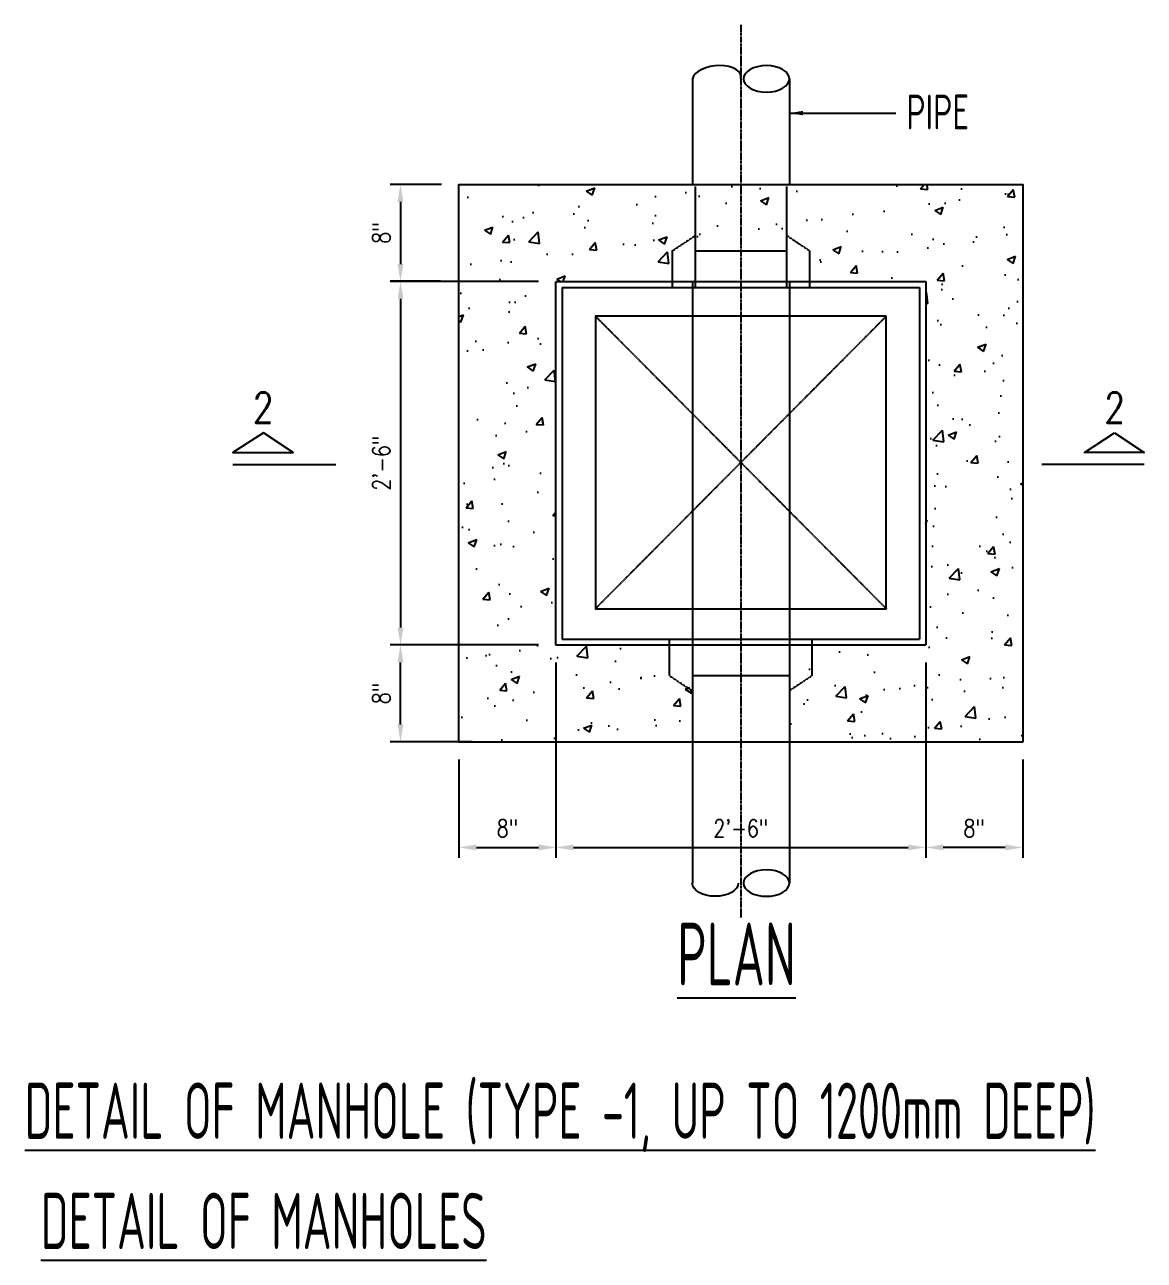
# Model space of a CAD drawing. Header units: millimetres. Extents: x 626118 to 667468, y 4481694 to 4492717.
# Drawn here: x 630577 to 631154, y 4490864 to 4491501 of the extents above; entities that cross this region are included whole.
import ezdxf
from ezdxf.enums import TextEntityAlignment as Align

# ---------------------------------------------------------------- set-up
doc = ezdxf.new("R2010")
doc.units = ezdxf.units.MM
for name, pattern in [('CENTER', [2, 1.25, -0.25, 0.25, -0.25]), ('DUZ', [500, 500]), ('HIDDEN', [0.375, 0.25, -0.125])]:
    doc.linetypes.add(name, pattern=pattern)
doc.layers.get('0').update_dxf_attribs({"color": 1, "linetype": 'DUZ'})
for name, color, linetype in [('CONCRET', 3, 'Continuous'), ('DIM50', 123, 'Continuous'), ('T', 4, 'Continuous'), ('TEXT2', 1, 'Continuous'), ('WALL', 3, 'Continuous')]:
    doc.layers.add(name, color=color, linetype=linetype)
doc.styles.add('din.shx', font='din.shx', dxfattribs={"width": 0.7})
doc.styles.add('ROMANS', font='romans.shx', dxfattribs={"width": 0.8})
doc.dimstyles.new('DIM50', dxfattribs={"dimscale": 9, "dimtxt": 1, "dimasz": 1, "dimexe": 0.6, "dimexo": 1, "dimgap": 0.5, "dimtad": 1, "dimdec": 1, "dimzin": 0, "dimdsep": 46, "dimtxsty": 'ROMANS', "dimcen": 1, "dimclrd": 8, "dimclre": 8, "dimclrt": 256, "dimazin": 0, "dimtfac": 1, "dimtdec": 1, "dimtofl": 0, "dimtmove": 0, "dimatfit": 3, "dimfxl": 1, "dimtolj": 1, "dimtzin": 0, "dimarcsym": 0})
doc.dimstyles.new('FFCL 1-8', dxfattribs={"dimtxt": 7, "dimasz": 7, "dimexe": 5.5, "dimexo": 2.5, "dimgap": 1, "dimtad": 1, "dimdec": 0, "dimzin": 1, "dimdsep": 46, "dimtxsty": 'din.shx', "dimblk": 'ARCHTICK', "dimcen": 0, "dimclrd": 1, "dimclre": 1, "dimclrt": 3, "dimadec": 0, "dimazin": 0, "dimtfac": 1, "dimtdec": 0, "dimtofl": 0, "dimtmove": 0, "dimatfit": 3, "dimfxl": 0.18, "dimtolj": 1, "dimtzin": 0, "dimarcsym": 0})

# ---------------------------------------------------------------- blocks, each defined once
blk = doc.blocks.new('*D330')
at = {"layer": 'Defpoints', "color": 0, "lineweight": 5, "transparency": 16777216}
for p in [(630850.94, 4491181.28), (631041.57, 4491177.37), (631041.57, 4491076.94)]:
    blk.add_point(p, dxfattribs=at)
at = {"layer": 'DIM50', "color": 8, "lineweight": -2, "transparency": 16777216}
for p, q in [((630850.94, 4491172.28), (630850.94, 4491071.54)), ((631041.57, 4491168.37), (631041.57, 4491071.54)), ((630859.94, 4491076.94), (631032.57, 4491076.94))]:
    blk.add_line(p, q, dxfattribs=at)
at = {"layer": 'DIM50', "color": 8, "lineweight": 5, "transparency": 16777216}
for points in [[(630859.94, 4491078.44), (630859.94, 4491075.44), (630850.94, 4491076.94)], [(631032.57, 4491078.44), (631032.57, 4491075.44), (631041.57, 4491076.94)]]:
    blk.add_solid(points, dxfattribs=at)
at = {"layer": 'DIM50', "transparency": 16777216, "insert": (630946.26, 4491086.8), "char_height": 9, "attachment_point": 5, "style": 'ROMANS'}
blk.add_mtext('\\A1;2\'-6"', dxfattribs=at)
blk = doc.blocks.new('*D331')
at = {"layer": 'Defpoints', "color": 0, "lineweight": 5, "transparency": 16777216}
for p in [(630800.48, 4491368.85), (630770.8, 4491181.35), (630800.48, 4491181.35)]:
    blk.add_point(p, dxfattribs=at)
at = {"layer": 'DIM50', "color": 8, "lineweight": -2, "transparency": 16777216}
for p, q in [((630791.48, 4491368.85), (630765.4, 4491368.85)), ((630770.8, 4491359.85), (630770.8, 4491190.35)), ((630791.48, 4491181.35), (630765.4, 4491181.35))]:
    blk.add_line(p, q, dxfattribs=at)
at = {"layer": 'DIM50', "color": 8, "lineweight": 5, "transparency": 16777216}
for points in [[(630769.3, 4491359.85), (630772.3, 4491359.85), (630770.8, 4491368.85)], [(630769.3, 4491190.35), (630772.3, 4491190.35), (630770.8, 4491181.35)]]:
    blk.add_solid(points, dxfattribs=at)
at = {"layer": 'DIM50', "transparency": 16777216, "insert": (630760.94, 4491275.1), "char_height": 9, "attachment_point": 5, "rotation": 90, "style": 'ROMANS'}
blk.add_mtext('\\A1;2\'-6"', dxfattribs=at)
blk = doc.blocks.new('*D332')
at = {"layer": 'Defpoints', "color": 0, "lineweight": 5, "transparency": 16777216}
for p in [(630770.8, 4491181.35), (630850.94, 4491181.35), (630816.82, 4491131.34)]:
    blk.add_point(p, dxfattribs=at)
at = {"layer": 'DIM50', "color": 8, "lineweight": -2, "transparency": 16777216}
for p, q in [((630841.94, 4491181.35), (630765.4, 4491181.35)), ((630770.8, 4491140.34), (630770.8, 4491172.35)), ((630807.82, 4491131.34), (630765.4, 4491131.34))]:
    blk.add_line(p, q, dxfattribs=at)
at = {"layer": 'DIM50', "color": 8, "lineweight": 5, "transparency": 16777216}
for points in [[(630769.3, 4491172.35), (630772.3, 4491172.35), (630770.8, 4491181.35)], [(630769.3, 4491140.34), (630772.3, 4491140.34), (630770.8, 4491131.34)]]:
    blk.add_solid(points, dxfattribs=at)
at = {"layer": 'DIM50', "transparency": 16777216, "insert": (630760.94, 4491156.34), "char_height": 9, "attachment_point": 5, "rotation": 90, "style": 'ROMANS'}
blk.add_mtext('\\A1;8"', dxfattribs=at)
blk = doc.blocks.new('*D333')
at = {"layer": 'Defpoints', "color": 0, "lineweight": 5, "transparency": 16777216}
for p in [(630800.94, 4491418.78), (630770.8, 4491368.78), (630850.94, 4491368.78)]:
    blk.add_point(p, dxfattribs=at)
at = {"layer": 'DIM50', "color": 8, "lineweight": -2, "transparency": 16777216}
for p, q in [((630791.94, 4491418.78), (630765.4, 4491418.78)), ((630770.8, 4491409.78), (630770.8, 4491377.78)), ((630841.94, 4491368.78), (630765.4, 4491368.78))]:
    blk.add_line(p, q, dxfattribs=at)
at = {"layer": 'DIM50', "color": 8, "lineweight": 5, "transparency": 16777216}
for points in [[(630769.3, 4491409.78), (630772.3, 4491409.78), (630770.8, 4491418.78)], [(630769.3, 4491377.78), (630772.3, 4491377.78), (630770.8, 4491368.78)]]:
    blk.add_solid(points, dxfattribs=at)
at = {"layer": 'DIM50', "transparency": 16777216, "insert": (630760.94, 4491393.78), "char_height": 9, "attachment_point": 5, "rotation": 90, "style": 'ROMANS'}
blk.add_mtext('\\A1;8"', dxfattribs=at)
blk = doc.blocks.new('*D334')
at = {"layer": 'Defpoints', "color": 0, "lineweight": 5, "transparency": 16777216}
for p in [(630850.94, 4491181.28), (630800.94, 4491131.27), (630850.94, 4491076.94)]:
    blk.add_point(p, dxfattribs=at)
at = {"layer": 'DIM50', "color": 8, "lineweight": -2, "transparency": 16777216}
for p, q in [((630850.94, 4491172.28), (630850.94, 4491071.54)), ((630800.94, 4491122.27), (630800.94, 4491071.54)), ((630809.94, 4491076.94), (630841.94, 4491076.94))]:
    blk.add_line(p, q, dxfattribs=at)
at = {"layer": 'DIM50', "color": 8, "lineweight": 5, "transparency": 16777216}
for points in [[(630809.94, 4491078.44), (630809.94, 4491075.44), (630800.94, 4491076.94)], [(630841.94, 4491078.44), (630841.94, 4491075.44), (630850.94, 4491076.94)]]:
    blk.add_solid(points, dxfattribs=at)
at = {"layer": 'DIM50', "transparency": 16777216, "insert": (630825.94, 4491086.8), "char_height": 9, "attachment_point": 5, "style": 'ROMANS'}
blk.add_mtext('\\A1;8"', dxfattribs=at)
blk = doc.blocks.new('*D338')
at = {"layer": 'Defpoints', "color": 0, "lineweight": 5, "transparency": 16777216}
for p in [(631041.57, 4491181.28), (631091.57, 4491131.27), (631041.57, 4491076.94)]:
    blk.add_point(p, dxfattribs=at)
at = {"layer": 'DIM50', "color": 8, "lineweight": -2, "transparency": 16777216}
for p, q in [((631041.57, 4491172.28), (631041.57, 4491071.54)), ((631091.57, 4491122.27), (631091.57, 4491071.54)), ((631082.57, 4491076.94), (631050.57, 4491076.94))]:
    blk.add_line(p, q, dxfattribs=at)
at = {"layer": 'DIM50', "color": 8, "lineweight": 5, "transparency": 16777216}
for points in [[(631050.57, 4491078.44), (631050.57, 4491075.44), (631041.57, 4491076.94)], [(631082.57, 4491078.44), (631082.57, 4491075.44), (631091.57, 4491076.94)]]:
    blk.add_solid(points, dxfattribs=at)
at = {"layer": 'DIM50', "transparency": 16777216, "insert": (631066.57, 4491086.8), "char_height": 9, "attachment_point": 5, "style": 'ROMANS'}
blk.add_mtext('\\A1;8"', dxfattribs=at)
blk = doc.blocks.new('_ArchTick')
at = {"color": 0, "linetype": 'ByBlock', "const_width": 0.15}
blk.add_lwpolyline([(-0.5, -0.5), (0.5, 0.5)], dxfattribs=at)

msp = doc.modelspace()

# ---------------------------------------------------------------- hatches: boundary and pattern name
at = {"layer": 'CONCRET'}
h = msp.add_hatch(dxfattribs=at)
h.set_pattern_fill('AR-CONC', color=1, scale=6.25, style=0)
h.set_pattern_definition([(50, (626964.4, 4498202.166), (44.82876, -3.92201), [4.6875, -51.5625]), (355, (626964.4, 4498202.166), (-8.67196, 47.012), [3.75, -41.25]), (100.4514, (626968.137, 4498201.84), (36.15684, 43.08997), [3.98376, -43.82138]), (46.1842, (626964.4, 4498214.666), (66.70257, -10.34494), [7.03125, -77.34375]), (96.6356, (626969.96, 4498213.804), (58.4164, 60.88237), [5.97564, -65.73206]), (351.1842, (626964.4, 4498214.666), (58.4164, 60.8824), [5.625, -61.875]), (21, (626970.65, 4498211.54), (37.30669, -25.16368), [4.6875, -51.5625]), (326, (626970.65, 4498211.54), (15.2072, 45.32188), [3.75, -41.25]), (71.4514, (626973.76, 4498209.444), (52.51391, 20.15816), [3.98376, -43.82138]), (37.5, (626964.401, 4498202.166), (0.75999, 20.805866), [0, -40.75, 0, -41.875, 0, -41.40625]), (7.5, (626964.401, 4498202.166), (16.441846, 24.65073), [0, -23.875, 0, -39.8125, 0, -15.78125]), (327.5, (626950.464, 4498202.166), (33.363902, -1.40968), [0, -15.625, 0, -48.75, 0, -64.6875]), (317.5, (626944.214, 4498202.166), (36.44914, 6.25656), [0, -20.3125, 0, -32.375, 0, -45.9375])])
h.paths.add_polyline_path([(631091.57, 4491418.78), (630946.26, 4491418.78), (630946.26, 4491384.52), (630969.87, 4491384.52), (630969.87, 4491392.39), (630981.67, 4491384.52), (630981.67, 4491368.78), (631041.57, 4491368.78), (631041.57, 4491181.28), (630981.67, 4491181.28), (630981.67, 4491165.54), (630969.87, 4491157.67), (630969.87, 4491131.27), (631091.57, 4491131.27)])
h.paths.add_polyline_path([(630946.26, 4491418.78), (630800.94, 4491418.78), (630800.94, 4491131.27), (630922.65, 4491131.27), (630922.65, 4491157.67), (630910.84, 4491165.54), (630910.84, 4491181.28), (630850.94, 4491181.28), (630850.94, 4491368.78), (630910.84, 4491368.78), (630910.84, 4491384.52), (630922.65, 4491392.39), (630922.65, 4491384.52), (630946.26, 4491384.52)])

# ---------------------------------------------------------------- linework, layer by layer
at = {"color": 1, "linetype": 'HIDDEN'}
for p, q in [((631021.26, 4491350.89), (630871.26, 4491200.03)), ((630871.26, 4491350.89), (631021.26, 4491200.03))]:
    msp.add_line(p, q, dxfattribs=at)
at = {"layer": 'CONCRET'}
for p, q in [((630921.26, 4491473.25), (630921.26, 4491418.78)), ((630971.26, 4491473.25), (630971.26, 4491419.32))]:
    msp.add_line(p, q, dxfattribs=at)
at = {"layer": 'CONCRET', "color": 4, "linetype": 'HIDDEN'}
for p, q in [((630922.65, 4491417.69), (630922.65, 4491365.69)), ((630969.87, 4491417.69), (630969.87, 4491365.69)), ((630910.84, 4491384.52), (630922.65, 4491392.39)), ((630981.67, 4491384.52), (630969.87, 4491392.39)), ((630910.84, 4491384.52), (630910.84, 4491365.69)), ((630922.65, 4491384.52), (630969.87, 4491384.52)), ((630981.67, 4491384.52), (630981.67, 4491365.69)), ((630921.26, 4491368.78), (630921.26, 4491181.28)), ((630971.26, 4491368.78), (630971.26, 4491181.28)), ((630909.45, 4491165.54), (630909.45, 4491184.37)), ((630921.26, 4491184.37), (630921.26, 4491131.27)), ((630971.26, 4491184.37), (630971.26, 4491131.27)), ((630983.06, 4491165.54), (630983.06, 4491184.37)), ((630909.45, 4491165.54), (630921.26, 4491157.67)), ((630921.26, 4491165.54), (630971.26, 4491165.54)), ((630983.06, 4491165.54), (630971.26, 4491157.67))]:
    msp.add_line(p, q, dxfattribs=at)
at = {"layer": 'CONCRET', "color": 4}
for p, q in [((630921.26, 4491131.27), (630921.26, 4491058.56)), ((630971.26, 4491131.27), (630971.26, 4491058.56))]:
    msp.add_line(p, q, dxfattribs=at)
at = {"layer": 'CONCRET'}
msp.add_lwpolyline([(631091.57, 4491131.27), (630800.94, 4491131.27), (630800.94, 4491418.78), (631091.57, 4491418.78)], close=True, dxfattribs=at)
msp.add_ellipse((630933.76, 4491473.25), major_axis=(-12.59, -1.29), ratio=0.54049, start_param=2.954878, end_param=6.09647, dxfattribs=at)
at = {"layer": 'CONCRET', "extrusion": (0, 0, -1)}
for centre, major_axis in [((630959.45, 4491473.25), (11.81, 0)), ((630959.45, 4491058.56), (-11.81, 0))]:
    msp.add_ellipse(centre, major_axis=major_axis, ratio=0.576415, dxfattribs=at)
msp.add_ellipse((630933.06, 4491058.56), major_axis=(-11.81, 0), ratio=0.576415, start_param=3.141593, end_param=6.283185, dxfattribs=at)
at = {"layer": 'T', "color": 1, "linetype": 'CENTER'}
msp.add_line((630946.26, 4491501.17), (630946.26, 4491040.84), dxfattribs=at)
at = {"layer": 'WALL', "linetype": 'HIDDEN'}
for p, q in [((630854.07, 4491365.69), (631038.44, 4491365.69)), ((630854.07, 4491365.69), (630854.07, 4491184.37)), ((631038.44, 4491365.69), (631038.44, 4491184.37)), ((630854.07, 4491184.37), (631038.44, 4491184.37))]:
    msp.add_line(p, q, dxfattribs=at)
at = {"layer": 'WALL', "color": 6}
for p, q in [((630684.33, 4491274.35), (630737.52, 4491274.35)), ((631154.25, 4491274.35), (631101.51, 4491274.35))]:
    msp.add_line(p, q, dxfattribs=at)
at = {"layer": 'WALL', "linetype": 'HIDDEN'}
msp.add_lwpolyline([(631041.57, 4491181.28), (630850.94, 4491181.28), (630850.94, 4491368.78), (631041.57, 4491368.78)], close=True, dxfattribs=at)
at = {"layer": 'WALL'}
msp.add_lwpolyline([(631021.26, 4491350.89), (630871.26, 4491350.89), (630871.26, 4491200.03), (631021.26, 4491200.03)], close=True, dxfattribs=at)
at = {"layer": 'WALL', "color": 6}
for points in [[(630700.16, 4491290.79), (630684.33, 4491280.52), (630715.53, 4491280.52)], [(631138.88, 4491290.79), (631154.25, 4491280.52), (631123.51, 4491280.52)]]:
    msp.add_lwpolyline(points, close=True, dxfattribs=at)

# ---------------------------------------------------------------- texts
at = {"layer": 'DIM50', "insert": (631063.93, 4491465.15), "char_height": 18, "attachment_point": 3, "style": 'din.shx'}
msp.add_mtext('PIPE', dxfattribs=at)
at = {"layer": 'TEXT2', "linetype": 'Continuous', "style": 'din.shx', "width": 0.6}
for s, height, p in [('%%UPLAN', 32.366, (630913.44, 4491005.79)), ('%%UDETAIL OF MANHOLE (TYPE -1, UP TO 1200mm DEEP)', 29, (630577.07, 4490926.68)), ('%%UDETAIL OF MANHOLES', 29, (630585.37, 4490869.87))]:
    msp.add_text(s, height=height, dxfattribs=at).set_placement(p)
at = {"layer": 'WALL', "color": 6, "style": 'ROMANS', "width": 0.8}
for p in [(630700.02, 4491303.76), (631139.01, 4491303.76)]:
    msp.add_text('2', height=15.62, dxfattribs=at).set_placement(p, align=Align.MIDDLE)

# ---------------------------------------------------------------- dimensions: what is measured, and where the dimension line sits
at = {"layer": 'DIM50'}
for base, p1, p2, angle, picture, middle in [((630770.8, 4491368.78), (630800.94, 4491418.78), (630850.94, 4491368.78), 90, '*D333', (630770.8, 4491393.78)), ((630770.8, 4491181.35), (630816.82, 4491131.34), (630850.94, 4491181.35), 270, '*D332', (630770.8, 4491156.34)), ((631041.57, 4491076.94), (631091.57, 4491131.27), (631041.57, 4491181.28), 180, '*D338', (631066.57, 4491076.94))]:
    dim = msp.add_linear_dim(base=base, p1=p1, p2=p2, angle=angle, text='8"', dimstyle='DIM50', dxfattribs=at)
    dim.commit()
    dim.dimension.update_dxf_attribs({"geometry": picture, "text_midpoint": middle, "dimtype": 160})
dim = msp.add_linear_dim(base=(630770.8, 4491181.35), p1=(630800.48, 4491368.85), p2=(630800.48, 4491181.35), angle=90, text='2\'-6"', dimstyle='DIM50', dxfattribs=at)
dim.commit()
dim.dimension.update_dxf_attribs({"geometry": '*D331', "text_midpoint": (630760.94, 4491275.1)})
for base, p1, p2, text, picture, middle in [((630850.94, 4491076.94), (630800.94, 4491131.27), (630850.94, 4491181.28), '8"', '*D334', (630825.94, 4491076.94)), ((631041.57, 4491076.94), (630850.94, 4491181.28), (631041.57, 4491177.37), '2\'-6"', '*D330', (630946.26, 4491076.94))]:
    dim = msp.add_linear_dim(base=base, p1=p1, p2=p2, text=text, dimstyle='DIM50', dxfattribs=at)
    dim.commit()
    dim.dimension.update_dxf_attribs({"geometry": picture, "text_midpoint": middle, "dimtype": 160})

# ---------------------------------------------------------------- leaders
at = {"color": 2}
msp.add_leader([(630971.26, 4491455.6), (631026.15, 4491455.6)], dimstyle='FFCL 1-8', override={"dimtad": 0, "dimarcsym": 1}, dxfattribs=at)

doc.saveas('drawing.dxf')
